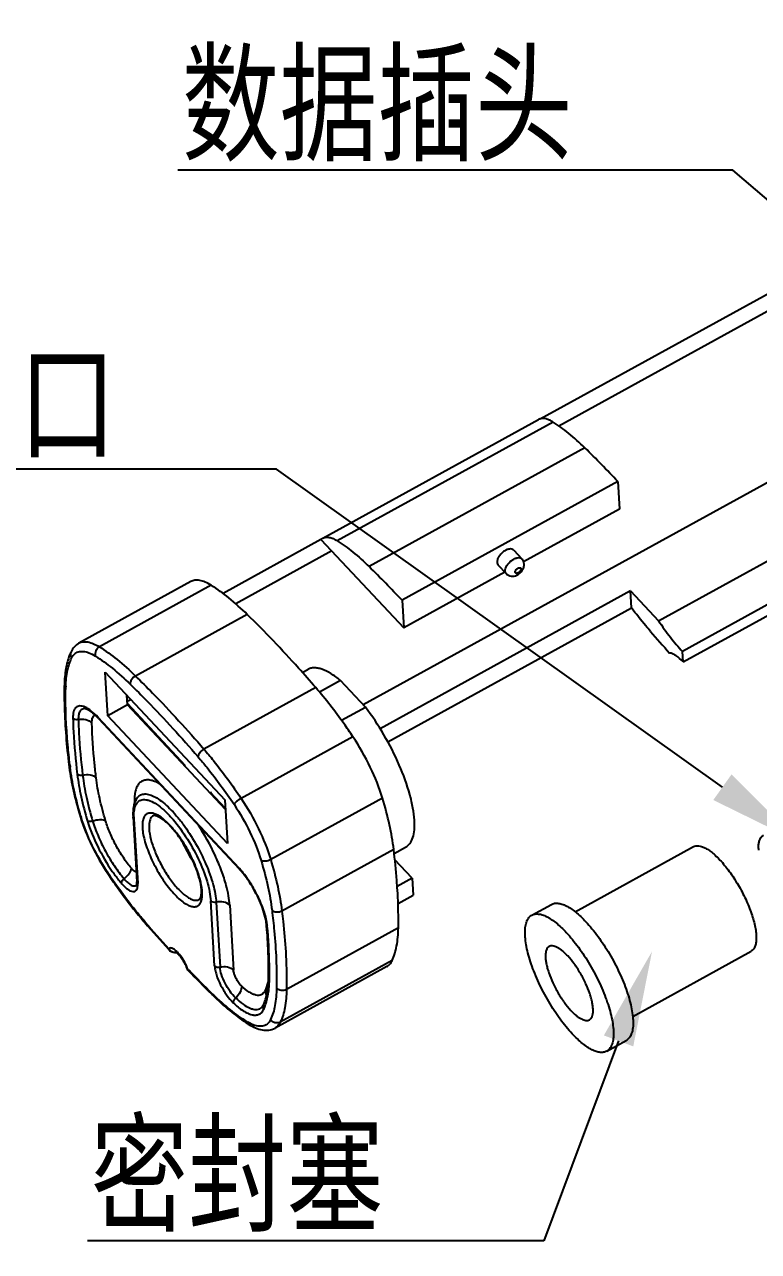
# Model space of a CAD drawing. Header units: millimetres. Extents: x 1514 to 2054, y 119 to 530.
# Drawn here: x 1721.9 to 1752.7, y 285.5 to 336.9 of the extents above; entities that cross this region are included whole.
import ezdxf
from ezdxf import colors
from ezdxf.entities.mleader import LeaderData, LeaderLine
from ezdxf.math import Vec2, Vec3

# ---------------------------------------------------------------- set-up
doc = ezdxf.new("R2010")
doc.units = ezdxf.units.MM
doc.header["$LTSCALE"] = 30.734
doc.layers.get('0').update_dxf_attribs({"linetype": 'CONTINUOUS'})
doc.layers.add('02___PRT_ALL_AXES', color=7, linetype='CONTINUOUS')
doc.styles.get("Standard").update_dxf_attribs({"font": 'SIMPLEX.SHX', "width": 0.75})

msp = doc.modelspace()

# ---------------------------------------------------------------- linework, layer by layer
at = {"color": 7}
for p, q in [((1743.542, 320.393), (1754.071, 326.186)), ((1754.518, 325.708), (1744.313, 320.093)), ((1758.273, 320.6), (1736.13, 308.416)), ((1734.431, 315.394), (1743.467, 320.366)), ((1744.076, 320.255), (1735.041, 315.283)), ((1745.41, 319.177), (1736.375, 314.205)), ((1748.494, 311.939), (1760.299, 318.435)), ((1746.788, 317.767), (1737.752, 312.795)), ((1746.788, 317.767), (1746.856, 316.608)), ((1761.434, 317.221), (1749.497, 310.652)), ((1746.856, 316.608), (1742.841, 314.399)), ((1749.523, 310.212), (1761.715, 316.921)), ((1734.357, 315.339), (1730.256, 313.082)), ((1734.357, 315.339), (1734.431, 315.394)), ((1734.357, 315.339), (1737.821, 311.636)), ((1734.805, 314.86), (1730.787, 312.649)), ((1742.427, 314.896), (1742.769, 314.531)), ((1742.061, 313.97), (1737.821, 311.636)), ((1741.77, 314.281), (1742.112, 313.916)), ((1728.903, 313.579), (1724.221, 311.003)), ((1729.761, 313.422), (1725.079, 310.845)), ((1747.321, 313.192), (1736.831, 307.419)), ((1747.363, 312.481), (1747.321, 313.192)), ((1747.321, 313.192), (1748.494, 311.939)), ((1737.157, 306.865), (1747.363, 312.481)), ((1737.752, 312.795), (1737.821, 311.636)), ((1731.272, 312.201), (1726.59, 309.625)), ((1749.523, 310.212), (1749.497, 310.652)), ((1725.43, 307.963), (1725.322, 309.79)), ((1725.322, 309.79), (1730.33, 304.437)), ((1733.575, 309.773), (1733.804, 309.899)), ((1735.172, 309.44), (1734.289, 308.955)), ((1736.215, 308.325), (1735.172, 309.44)), ((1726.251, 308.415), (1726.227, 308.822)), ((1734.137, 309.139), (1729.455, 306.563)), ((1726.251, 308.415), (1725.43, 307.963)), ((1726.242, 308.566), (1726.391, 308.647)), ((1728.683, 305.87), (1726.248, 308.472)), ((1730.354, 304.03), (1726.251, 308.415)), ((1735.212, 307.773), (1736.215, 308.325)), ((1725.017, 307.898), (1725.035, 307.852)), ((1725.017, 307.898), (1730.914, 301.594)), ((1725.035, 307.852), (1730.933, 301.547)), ((1730.438, 302.61), (1725.43, 307.963)), ((1735.697, 307.076), (1731.015, 304.5)), ((1728.683, 305.87), (1728.65, 305.851)), ((1729.693, 304.736), (1729.726, 304.754)), ((1730.35, 304.087), (1729.726, 304.754)), ((1730.33, 304.437), (1730.438, 302.61)), ((1736.933, 304.512), (1732.251, 301.936)), ((1724.268, 303.768), (1724.309, 303.719)), ((1726.487, 303.726), (1726.647, 301.01)), ((1726.522, 303.647), (1726.682, 300.932)), ((1737.404, 302.359), (1732.722, 299.782)), ((1737.423, 302.188), (1737.902, 302.452)), ((1730.932, 301.548), (1730.914, 301.594)), ((1738.175, 301.156), (1737.453, 301.929)), ((1725.442, 301.331), (1725.445, 301.363)), ((1725.458, 301.342), (1725.445, 301.363)), ((1730.933, 301.547), (1730.932, 301.548)), ((1738.175, 301.156), (1737.55, 300.812)), ((1738.175, 301.156), (1738.217, 300.445)), ((1729.902, 297.49), (1729.742, 300.205)), ((1729.968, 300.153), (1730.129, 297.438)), ((1730.534, 300.023), (1730.695, 297.308)), ((1737.587, 300.099), (1738.217, 300.445)), ((1726.974, 299.306), (1726.955, 299.367)), ((1726.993, 299.323), (1726.955, 299.367)), ((1737.598, 299.075), (1732.916, 296.498)), ((1727.965, 298.189), (1728.01, 298.14)), ((1728.01, 298.14), (1727.985, 298.207)), ((1737.114, 297.459), (1732.432, 294.883)), ((1737.334, 297.707), (1732.652, 295.13)), ((1728.733, 297.401), (1728.768, 297.37)), ((1728.818, 297.317), (1728.768, 297.37)), ((1729.769, 296.313), (1729.827, 296.257))]:
    msp.add_line(p, q, dxfattribs=at)
for centre, radius, start, end in [((1713.682, 286.814), 45.321, 43.0752, 45.5675), ((1705.516, 282.69), 44.107, 43.0409, 45.6018), ((1788.439, 346.259), 53.213, 220.7936, 222.0939), ((1742.65, 308.906), 19.044, 179.1349, 179.5478), ((1728.93, 308.975), 5.269, 177.6011, 179.1452), ((1722.88, 305.835), 2.952, 43.0874, 44.0281), ((1733.213, 307.053), 9.481, 186.9801, 187.5988), ((1753.677, 309.452), 30.046, 186.7757, 186.9782), ((1721.643, 298.554), 10.188, 35.7569, 37.4927), ((1729.203, 304.439), 2.656, 181.7363, 183.2411), ((1727.347, 304.03), 0.845, 156.7129, 157.4683), ((1730.785, 305.723), 6.803, 196.6982, 197.1838), ((1740.336, 308.526), 16.732, 196.4919, 196.6971), ((1728.625, 303.772), 2.107, 181.1042, 183.4022), ((1728.906, 303.337), 1.751, 183.4048, 186.6332), ((1733.716, 304.999), 5.663, 203.9837, 213.5507), ((1753.869, 302.487), 1.2, 182.025, 183.3845), ((1753.987, 302.494), 1.318, 183.4058, 185.8275), ((1754.121, 302.507), 1.453, 185.8023, 186.6654), ((1728.485, 299.321), 3.327, 42.3265, 43.0882), ((1733.169, 306.503), 9.298, 213.6433, 213.7948), ((1744.919, 314.366), 23.436, 213.7919, 215.313), ((1726.542, 300.963), 0.129, 310.6651, 316.605), ((1727.494, 300.476), 1.893, 3.4067, 5.7102), ((1740.124, 310.659), 17.373, 220.6159, 220.8059), ((1768.82, 335.427), 55.279, 220.8002, 222.3483), ((1767.768, 334.577), 53.902, 220.8463, 222.4329), ((1706.344, 296.969), 25.828, 4.8515, 5.0213), ((1730.239, 298.991), 1.876, 5.0488, 7.2273), ((1728.232, 298.345), 0.302, 222.5101, 241.0074), ((1728.231, 298.341), 0.298, 277.9347, 283.6017), ((1728.251, 298.331), 0.279, 275.4485, 279.0575), ((1711.942, 297.271), 20.221, 0.8661, 1.2582), ((1713.357, 297.286), 18.806, 359.1418, 0.8878), ((1729.014, 297.506), 0.3, 200.3583, 208.6245), ((1729.015, 297.506), 0.301, 208.6616, 223.728), ((1727, 296.714), 1.885, 20.361, 21.6064), ((1761.853, 328.947), 45.764, 223.7543, 225.4862), ((1760.798, 328.011), 44.326, 223.8249, 225.611), ((1727.344, 297.076), 4.817, 358.0033, 359.1404), ((1713.851, 297.188), 18.347, 359.1344, 359.4212), ((1728.946, 296.946), 3.21, 350.3453, 352.9092), ((1738.457, 305.191), 12.391, 225.619, 226.0026), ((1730.339, 296.436), 1.792, 334.5499, 336.8806), ((1730.2, 296.495), 1.943, 336.8829, 339.2934), ((1734.567, 300.241), 6.124, 236.9369, 238.2035)]:
    msp.add_arc(centre, radius, start, end, dxfattribs=at)
for points in [[(1743.541, 320.396), (1743.515, 320.389), (1743.49, 320.379), (1743.467, 320.366)], [(1742.562, 313.848), (1742.65, 313.89), (1742.73, 313.959), (1742.784, 314.04)], [(1727.985, 298.207), (1728.004, 298.174), (1728.031, 298.143), (1728.062, 298.119)], [(1728.062, 298.119), (1728.092, 298.095), (1728.128, 298.077), (1728.165, 298.065)], [(1728.272, 298.046), (1728.21, 298.037), (1728.141, 298.05), (1728.086, 298.08)], [(1728.165, 298.065), (1728.201, 298.054), (1728.24, 298.05), (1728.278, 298.054)], [(1731.834, 295.72), (1731.856, 295.735), (1731.876, 295.752), (1731.893, 295.77)], [(1731.927, 295.741), (1731.931, 295.714), (1731.942, 295.688), (1731.957, 295.666)]]:
    msp.add_open_spline(points, degree=3, dxfattribs=at)
for points, knots in [([(1744.076, 320.255), (1744.027, 320.285), (1743.932, 320.337), (1743.756, 320.404), (1743.619, 320.417), (1743.541, 320.396)], [0, 0, 0, 0, 0.30584, 0.571844, 1, 1, 1, 1]), ([(1745.41, 319.177), (1745.192, 319.39), (1744.767, 319.775), (1744.303, 320.114), (1744.076, 320.255)], [0, 0, 0, 0, 0.533482, 1, 1, 1, 1]), ([(1734.431, 315.394), (1734.469, 315.415), (1734.559, 315.442), (1734.708, 315.432), (1734.873, 315.378), (1734.983, 315.318), (1735.041, 315.283)], [0, 0, 0, 0, 0.198757, 0.422128, 0.686825, 1, 1, 1, 1]), ([(1735.041, 315.283), (1735.268, 315.142), (1735.732, 314.803), (1736.157, 314.418), (1736.375, 314.205)], [0, 0, 0, 0, 0.466518, 1, 1, 1, 1]), ([(1742.427, 314.896), (1742.408, 314.917), (1742.348, 314.948), (1742.24, 314.947), (1742.12, 314.907), (1741.957, 314.809), (1741.821, 314.666), (1741.741, 314.503), (1741.727, 314.422), (1741.729, 314.385)], [0, 0, 0, 0, 0.086493, 0.190426, 0.316831, 0.460773, 0.757947, 0.889921, 1, 1, 1, 1]), ([(1742.071, 314.02), (1742.068, 314.057), (1742.083, 314.138), (1742.162, 314.301), (1742.298, 314.444), (1742.461, 314.542), (1742.581, 314.582), (1742.689, 314.584), (1742.749, 314.552), (1742.769, 314.531)], [0, 0, 0, 0, 0.110059, 0.242088, 0.53942, 0.683336, 0.809648, 0.913532, 1, 1, 1, 1]), ([(1742.863, 314.309), (1742.861, 314.35), (1742.842, 314.431), (1742.797, 314.501), (1742.769, 314.531)], [0, 0, 0, 0, 0.499171, 1, 1, 1, 1]), ([(1741.729, 314.385), (1741.73, 314.375), (1741.734, 314.338), (1741.751, 314.301), (1741.77, 314.281)], [0, 0, 0, 0, 0.270222, 1, 1, 1, 1]), ([(1742.112, 313.916), (1742.105, 313.923), (1742.082, 313.953), (1742.072, 313.991), (1742.071, 314.02)], [0, 0, 0, 0, 0.237758, 1, 1, 1, 1]), ([(1742.112, 313.916), (1742.139, 313.887), (1742.206, 313.837), (1742.324, 313.801), (1742.447, 313.805), (1742.525, 313.831), (1742.562, 313.848)], [0, 0, 0, 0, 0.250694, 0.500635, 0.749501, 1, 1, 1, 1]), ([(1742.488, 313.973), (1742.486, 314.005), (1742.519, 314.073), (1742.584, 314.132), (1742.649, 314.159), (1742.692, 314.163), (1742.726, 314.144), (1742.734, 314.12), (1742.734, 314.109)], [0, 0, 0, 0, 0.256361, 0.567003, 0.705237, 0.816896, 0.907099, 1, 1, 1, 1]), ([(1742.734, 314.109), (1742.736, 314.077), (1742.703, 314.009), (1742.637, 313.95), (1742.573, 313.923), (1742.53, 313.92), (1742.496, 313.938), (1742.488, 313.962), (1742.488, 313.973)], [0, 0, 0, 0, 0.256361, 0.567003, 0.705237, 0.816896, 0.907099, 1, 1, 1, 1]), ([(1742.784, 314.04), (1742.811, 314.08), (1742.853, 314.166), (1742.866, 314.262), (1742.863, 314.309)], [0, 0, 0, 0, 0.502341, 1, 1, 1, 1]), ([(1729.761, 313.422), (1729.681, 313.472), (1729.526, 313.555), (1729.293, 313.632), (1729.082, 313.646), (1728.955, 313.608), (1728.903, 313.579)], [0, 0, 0, 0, 0.313265, 0.577945, 0.801325, 1, 1, 1, 1]), ([(1731.272, 312.201), (1731.025, 312.443), (1730.544, 312.879), (1730.018, 313.262), (1729.761, 313.422)], [0, 0, 0, 0, 0.533482, 1, 1, 1, 1]), ([(1748.154, 311.493), (1748.087, 311.571), (1747.814, 311.893), (1747.554, 312.225), (1747.363, 312.481)], [0, 0, 0, 0, 0.24299, 1, 1, 1, 1]), ([(1734.137, 309.139), (1733.9, 309.414), (1732.976, 310.463), (1732.012, 311.477), (1731.272, 312.201)], [0, 0, 0, 0, 0.259302, 1, 1, 1, 1]), ([(1748.494, 311.939), (1748.65, 311.703), (1748.967, 311.26), (1749.319, 310.843), (1749.497, 310.652)], [0, 0, 0, 0, 0.519677, 1, 1, 1, 1]), ([(1724.221, 311.003), (1724.149, 310.963), (1724.018, 310.857), (1723.928, 310.716), (1723.892, 310.642)], [0, 0, 0, 0, 0.498832, 1, 1, 1, 1]), ([(1724.221, 311.003), (1724.274, 311.032), (1724.4, 311.07), (1724.611, 311.056), (1724.844, 310.979), (1724.999, 310.895), (1725.079, 310.845)], [0, 0, 0, 0, 0.198674, 0.422054, 0.686735, 1, 1, 1, 1]), ([(1725.079, 310.845), (1725.013, 310.809), (1724.907, 310.69), (1724.887, 310.529), (1724.908, 310.459)], [0, 0, 0, 0, 0.51146, 1, 1, 1, 1]), ([(1725.079, 310.845), (1725.337, 310.686), (1725.862, 310.302), (1726.343, 309.867), (1726.59, 309.625)], [0, 0, 0, 0, 0.466517, 1, 1, 1, 1]), ([(1723.802, 310.424), (1723.736, 310.239), (1723.641, 309.831), (1723.611, 309.414), (1723.608, 309.194)], [0, 0, 0, 0, 0.470091, 1, 1, 1, 1]), ([(1723.666, 309.195), (1723.675, 309.415), (1723.717, 309.819), (1723.837, 310.21), (1723.916, 310.377)], [0, 0, 0, 0, 0.542751, 1, 1, 1, 1]), ([(1723.892, 310.642), (1723.884, 310.624), (1723.851, 310.553), (1723.822, 310.48), (1723.802, 310.424)], [0, 0, 0, 0, 0.245884, 1, 1, 1, 1]), ([(1723.892, 310.642), (1723.873, 310.601), (1723.856, 310.506), (1723.891, 310.416), (1723.916, 310.377)], [0, 0, 0, 0, 0.489993, 1, 1, 1, 1]), ([(1723.916, 310.377), (1723.924, 310.393), (1723.955, 310.451), (1723.995, 310.505), (1724.03, 310.538)], [0, 0, 0, 0, 0.265173, 1, 1, 1, 1]), ([(1724.03, 310.538), (1724.076, 310.582), (1724.194, 310.653), (1724.414, 310.667), (1724.66, 310.599), (1724.822, 310.513), (1724.908, 310.459)], [0, 0, 0, 0, 0.201918, 0.419228, 0.680763, 1, 1, 1, 1]), ([(1724.908, 310.459), (1725.157, 310.305), (1725.665, 309.934), (1726.131, 309.513), (1726.37, 309.279)], [0, 0, 0, 0, 0.466518, 1, 1, 1, 1]), ([(1749.523, 310.212), (1749.43, 310.311), (1749.29, 310.442), (1749.088, 310.557), (1748.995, 310.584), (1748.953, 310.588)], [0, 0, 0, 0, 0.5894, 0.817006, 1, 1, 1, 1]), ([(1735.172, 309.44), (1735.043, 309.547), (1734.798, 309.728), (1734.472, 309.893), (1734.232, 309.957), (1734.075, 309.971), (1733.93, 309.954), (1733.843, 309.92), (1733.804, 309.899)], [0, 0, 0, 0, 0.329959, 0.600863, 0.715429, 0.818021, 0.911505, 1, 1, 1, 1]), ([(1726.59, 309.625), (1726.523, 309.588), (1726.417, 309.488), (1726.362, 309.344), (1726.37, 309.279)], [0, 0, 0, 0, 0.539204, 1, 1, 1, 1]), ([(1726.37, 309.279), (1726.608, 309.046), (1727.585, 308.067), (1728.519, 307.043), (1729.206, 306.248)], [0, 0, 0, 0, 0.240421, 1, 1, 1, 1]), ([(1726.59, 309.625), (1726.831, 309.39), (1727.818, 308.4), (1728.761, 307.367), (1729.455, 306.563)], [0, 0, 0, 0, 0.240421, 1, 1, 1, 1]), ([(1723.606, 309.056), (1723.604, 308.808), (1723.617, 307.753), (1723.704, 306.701), (1723.802, 305.901)], [0, 0, 0, 0, 0.235915, 1, 1, 1, 1]), ([(1723.608, 309.194), (1723.608, 309.169), (1723.617, 309.117), (1723.645, 309.073), (1723.662, 309.053)], [0, 0, 0, 0, 0.488673, 1, 1, 1, 1]), ([(1723.841, 305.908), (1723.808, 306.184), (1723.699, 307.229), (1723.65, 308.281), (1723.662, 309.053)], [0, 0, 0, 0, 0.26491, 1, 1, 1, 1]), ([(1735.697, 307.076), (1735.573, 307.263), (1735.083, 307.973), (1734.554, 308.656), (1734.137, 309.139)], [0, 0, 0, 0, 0.259675, 1, 1, 1, 1]), ([(1724.477, 308.32), (1724.44, 308.336), (1724.369, 308.362), (1724.264, 308.375), (1724.169, 308.357), (1724.09, 308.307), (1724.031, 308.229), (1723.974, 308.079), (1723.967, 307.948), (1723.969, 307.857)], [0, 0, 0, 0, 0.137631, 0.255092, 0.358575, 0.458078, 0.564937, 0.688147, 1, 1, 1, 1]), ([(1724.418, 308.258), (1724.382, 308.251), (1724.31, 308.218), (1724.236, 308.113), (1724.198, 307.969), (1724.194, 307.86), (1724.196, 307.8)], [0, 0, 0, 0, 0.198085, 0.411938, 0.674689, 1, 1, 1, 1]), ([(1725.002, 307.886), (1724.939, 307.952), (1724.82, 308.063), (1724.648, 308.188), (1724.516, 308.25), (1724.441, 308.263), (1724.418, 308.258)], [0, 0, 0, 0, 0.38409, 0.689883, 0.89913, 1, 1, 1, 1]), ([(1725.017, 307.898), (1724.929, 307.991), (1724.763, 308.15), (1724.57, 308.279), (1724.477, 308.32)], [0, 0, 0, 0, 0.558201, 1, 1, 1, 1]), ([(1738.272, 303.59), (1738.262, 303.759), (1738.214, 304.119), (1738.031, 304.899), (1737.646, 305.941), (1737.019, 307.171), (1736.498, 307.957), (1736.215, 308.325)], [0, 0, 0, 0, 0.097214, 0.207905, 0.460006, 0.73305, 1, 1, 1, 1]), ([(1723.969, 307.857), (1723.975, 307.669), (1724.007, 306.885), (1724.079, 306.103), (1724.152, 305.51)], [0, 0, 0, 0, 0.239313, 1, 1, 1, 1]), ([(1724.196, 307.8), (1724.155, 307.789), (1724.071, 307.788), (1723.995, 307.828), (1723.969, 307.857)], [0, 0, 0, 0, 0.520484, 1, 1, 1, 1]), ([(1724.196, 307.8), (1724.297, 307.827), (1724.507, 307.831), (1724.698, 307.731), (1724.762, 307.659)], [0, 0, 0, 0, 0.520478, 1, 1, 1, 1]), ([(1724.196, 307.8), (1724.201, 307.614), (1724.233, 306.835), (1724.305, 306.058), (1724.377, 305.469)], [0, 0, 0, 0, 0.239313, 1, 1, 1, 1]), ([(1724.762, 307.659), (1724.761, 307.699), (1724.764, 307.773), (1724.787, 307.872), (1724.831, 307.948), (1724.875, 307.978), (1724.898, 307.986)], [0, 0, 0, 0, 0.322048, 0.587378, 0.805302, 1, 1, 1, 1]), ([(1724.941, 305.366), (1724.916, 305.564), (1724.831, 306.326), (1724.778, 307.092), (1724.762, 307.659)], [0, 0, 0, 0, 0.260664, 1, 1, 1, 1]), ([(1736.933, 304.512), (1736.8, 304.955), (1736.441, 305.841), (1735.969, 306.67), (1735.697, 307.076)], [0, 0, 0, 0, 0.4863, 1, 1, 1, 1]), ([(1729.455, 306.563), (1729.388, 306.526), (1729.3, 306.452), (1729.225, 306.336), (1729.206, 306.275), (1729.206, 306.248)], [0, 0, 0, 0, 0.554081, 0.803104, 1, 1, 1, 1]), ([(1729.206, 306.248), (1729.336, 306.096), (1729.87, 305.455), (1730.362, 304.779), (1730.715, 304.252)], [0, 0, 0, 0, 0.239215, 1, 1, 1, 1]), ([(1729.455, 306.563), (1729.59, 306.407), (1730.142, 305.744), (1730.65, 305.045), (1731.015, 304.5)], [0, 0, 0, 0, 0.239215, 1, 1, 1, 1]), ([(1723.802, 305.901), (1723.803, 305.892), (1723.811, 305.855), (1723.833, 305.822), (1723.853, 305.802)], [0, 0, 0, 0, 0.242754, 1, 1, 1, 1]), ([(1723.815, 305.8), (1723.859, 305.471), (1723.985, 304.788), (1724.164, 304.116), (1724.268, 303.768)], [0, 0, 0, 0, 0.476975, 1, 1, 1, 1]), ([(1724.292, 303.776), (1724.189, 304.125), (1724.014, 304.794), (1723.893, 305.476), (1723.853, 305.802)], [0, 0, 0, 0, 0.525524, 1, 1, 1, 1]), ([(1728.683, 305.87), (1728.668, 305.882), (1728.61, 305.93), (1728.55, 305.976), (1728.505, 306.009)], [0, 0, 0, 0, 0.256537, 1, 1, 1, 1]), ([(1724.152, 305.51), (1724.19, 305.195), (1724.308, 304.535), (1724.479, 303.888), (1724.581, 303.551)], [0, 0, 0, 0, 0.473981, 1, 1, 1, 1]), ([(1724.377, 305.469), (1724.357, 305.463), (1724.28, 305.45), (1724.192, 305.47), (1724.152, 305.51)], [0, 0, 0, 0, 0.27164, 1, 1, 1, 1]), ([(1724.377, 305.469), (1724.478, 305.498), (1724.681, 305.512), (1724.875, 305.431), (1724.941, 305.366)], [0, 0, 0, 0, 0.531163, 1, 1, 1, 1]), ([(1724.377, 305.469), (1724.415, 305.161), (1724.53, 304.516), (1724.697, 303.884), (1724.796, 303.554)], [0, 0, 0, 0, 0.473981, 1, 1, 1, 1]), ([(1725.335, 303.563), (1725.242, 303.874), (1725.085, 304.469), (1724.976, 305.076), (1724.941, 305.366)], [0, 0, 0, 0, 0.526019, 1, 1, 1, 1]), ([(1727.6, 305.11), (1727.531, 305.149), (1727.4, 305.213), (1727.204, 305.271), (1727.026, 305.28), (1726.868, 305.236), (1726.738, 305.138), (1726.642, 304.993), (1726.579, 304.806), (1726.559, 304.667), (1726.553, 304.591)], [0, 0, 0, 0, 0.156031, 0.289663, 0.404503, 0.507645, 0.609443, 0.720681, 0.849377, 1, 1, 1, 1]), ([(1726.7, 304.565), (1726.74, 304.607), (1726.842, 304.676), (1727.039, 304.696), (1727.258, 304.639), (1727.499, 304.515), (1727.759, 304.325), (1728.032, 304.075), (1728.311, 303.77), (1728.69, 303.29), (1729.123, 302.617), (1729.548, 301.767), (1729.806, 301.051), (1729.93, 300.516), (1729.962, 300.269), (1729.968, 300.153)], [0, 0, 0, 0, 0.028779, 0.059297, 0.095917, 0.14079, 0.194436, 0.256416, 0.325712, 0.400927, 0.562241, 0.725597, 0.875821, 0.941852, 1, 1, 1, 1]), ([(1726.566, 304.354), (1726.528, 304.263), (1726.481, 304.052), (1726.48, 303.839), (1726.487, 303.726)], [0, 0, 0, 0, 0.466137, 1, 1, 1, 1]), ([(1726.519, 303.732), (1726.517, 303.835), (1726.525, 303.982), (1726.573, 304.16), (1726.622, 304.266), (1726.687, 304.349), (1726.767, 304.41), (1726.861, 304.445), (1726.966, 304.454), (1727.082, 304.439), (1727.258, 304.383), (1727.498, 304.248), (1727.792, 304.012), (1727.984, 303.816), (1728.083, 303.707)], [0, 0, 0, 0, 0.132728, 0.188253, 0.237425, 0.281718, 0.323328, 0.364963, 0.409342, 0.458635, 0.514298, 0.647266, 0.810066, 1, 1, 1, 1]), ([(1726.553, 304.591), (1726.551, 304.573), (1726.546, 304.495), (1726.546, 304.417), (1726.548, 304.358)], [0, 0, 0, 0, 0.238775, 1, 1, 1, 1]), ([(1726.7, 304.565), (1726.659, 304.522), (1726.613, 304.455), (1726.579, 304.383), (1726.571, 304.364)], [0, 0, 0, 0, 0.746064, 1, 1, 1, 1]), ([(1731.015, 304.5), (1730.982, 304.481), (1730.916, 304.441), (1730.829, 304.376), (1730.761, 304.314), (1730.725, 304.272), (1730.715, 304.252)], [0, 0, 0, 0, 0.293983, 0.584948, 0.831238, 1, 1, 1, 1]), ([(1730.715, 304.252), (1730.965, 303.879), (1731.399, 303.117), (1731.729, 302.303), (1731.851, 301.896)], [0, 0, 0, 0, 0.5137, 1, 1, 1, 1]), ([(1731.015, 304.5), (1731.287, 304.094), (1731.759, 303.265), (1732.118, 302.379), (1732.251, 301.936)], [0, 0, 0, 0, 0.513701, 1, 1, 1, 1]), ([(1737.404, 302.359), (1737.362, 302.705), (1737.232, 303.43), (1737.044, 304.142), (1736.933, 304.512)], [0, 0, 0, 0, 0.473981, 1, 1, 1, 1]), ([(1724.285, 303.713), (1724.412, 303.304), (1724.745, 302.489), (1725.18, 301.725), (1725.428, 301.352)], [0, 0, 0, 0, 0.488107, 1, 1, 1, 1]), ([(1725.445, 301.363), (1725.195, 301.736), (1724.761, 302.498), (1724.431, 303.312), (1724.309, 303.719)], [0, 0, 0, 0, 0.5137, 1, 1, 1, 1]), ([(1724.796, 303.554), (1724.893, 303.59), (1725.042, 303.621), (1725.226, 303.609), (1725.304, 303.583), (1725.335, 303.563)], [0, 0, 0, 0, 0.561544, 0.8033, 1, 1, 1, 1]), ([(1726.522, 303.647), (1726.517, 303.653), (1726.499, 303.676), (1726.488, 303.705), (1726.487, 303.726)], [0, 0, 0, 0, 0.261769, 1, 1, 1, 1]), ([(1727.374, 303.861), (1727.336, 303.873), (1727.262, 303.891), (1727.154, 303.889), (1727.059, 303.854), (1726.983, 303.786), (1726.928, 303.691), (1726.877, 303.516), (1726.874, 303.368), (1726.88, 303.265)], [0, 0, 0, 0, 0.125507, 0.234203, 0.333682, 0.434267, 0.545908, 0.675552, 1, 1, 1, 1]), ([(1727.332, 303.769), (1727.299, 303.751), (1727.219, 303.677), (1727.155, 303.484), (1727.153, 303.324), (1727.158, 303.233)], [0, 0, 0, 0, 0.190517, 0.537075, 1, 1, 1, 1]), ([(1729.349, 300.667), (1729.339, 300.825), (1729.269, 301.177), (1729.08, 301.719), (1728.805, 302.289), (1728.471, 302.828), (1728.115, 303.28), (1727.811, 303.571), (1727.589, 303.716), (1727.478, 303.764), (1727.408, 303.778), (1727.368, 303.781), (1727.344, 303.775), (1727.332, 303.769)], [0, 0, 0, 0, 0.122903, 0.275531, 0.443496, 0.611617, 0.764691, 0.888344, 0.935001, 0.969188, 0.981258, 0.989904, 1, 1, 1, 1]), ([(1729.378, 300.664), (1729.363, 300.81), (1729.3, 301.124), (1729.138, 301.605), (1728.911, 302.109), (1728.633, 302.601), (1728.324, 303.048), (1728.003, 303.423), (1727.694, 303.699), (1727.476, 303.827), (1727.374, 303.861)], [0, 0, 0, 0, 0.113278, 0.245789, 0.390269, 0.538143, 0.680534, 0.809083, 0.916916, 1, 1, 1, 1]), ([(1728.083, 303.707), (1728.307, 303.459), (1728.723, 302.9), (1729.227, 301.997), (1729.543, 301.207), (1729.695, 300.61), (1729.734, 300.334), (1729.742, 300.205)], [0, 0, 0, 0, 0.255242, 0.529605, 0.788244, 0.901629, 1, 1, 1, 1]), ([(1724.796, 303.554), (1724.757, 303.54), (1724.685, 303.525), (1724.608, 303.534), (1724.581, 303.551)], [0, 0, 0, 0, 0.563878, 1, 1, 1, 1]), ([(1724.581, 303.551), (1724.691, 303.184), (1724.991, 302.454), (1725.389, 301.774), (1725.619, 301.445)], [0, 0, 0, 0, 0.48784, 1, 1, 1, 1]), ([(1724.796, 303.554), (1724.86, 303.341), (1725.02, 302.909), (1725.327, 302.28), (1725.69, 301.679), (1725.967, 301.307), (1726.112, 301.136)], [0, 0, 0, 0, 0.240653, 0.49838, 0.756938, 1, 1, 1, 1]), ([(1726.416, 301.577), (1726.297, 301.718), (1726.069, 302.024), (1725.771, 302.517), (1725.519, 303.034), (1725.388, 303.389), (1725.335, 303.563)], [0, 0, 0, 0, 0.243064, 0.50162, 0.759346, 1, 1, 1, 1]), ([(1726.88, 303.265), (1726.885, 303.173), (1726.912, 302.976), (1727.015, 302.551), (1727.231, 301.984), (1727.523, 301.429), (1727.8, 301.004), (1728.016, 300.715), (1728.236, 300.464), (1728.452, 300.257), (1728.658, 300.1), (1728.849, 299.999), (1729.022, 299.954), (1729.177, 299.977), (1729.295, 300.075), (1729.336, 300.168), (1729.352, 300.219)], [0, 0, 0, 0, 0.060637, 0.130023, 0.288156, 0.458283, 0.542096, 0.621982, 0.695835, 0.761855, 0.818695, 0.865709, 0.903455, 0.934634, 0.964771, 1, 1, 1, 1]), ([(1727.167, 303.135), (1727.185, 302.976), (1727.264, 302.636), (1727.457, 302.122), (1727.723, 301.596), (1728.037, 301.107), (1728.327, 300.75), (1728.564, 300.521), (1728.728, 300.39), (1728.881, 300.297), (1729.023, 300.241), (1729.152, 300.226), (1729.229, 300.247), (1729.26, 300.265)], [0, 0, 0, 0, 0.126344, 0.274839, 0.434151, 0.591438, 0.734145, 0.79666, 0.851888, 0.899249, 0.938775, 0.971495, 1, 1, 1, 1]), ([(1730.389, 300.858), (1730.333, 301.066), (1730.194, 301.493), (1729.835, 302.351), (1729.487, 302.979), (1729.223, 303.383)], [0, 0, 0, 0, 0.23143, 0.481564, 1, 1, 1, 1]), ([(1737.902, 302.452), (1737.972, 302.49), (1738.102, 302.611), (1738.222, 302.873), (1738.28, 303.208), (1738.28, 303.456), (1738.272, 303.59)], [0, 0, 0, 0, 0.190129, 0.410108, 0.677937, 1, 1, 1, 1]), ([(1752.888, 302.951), (1752.845, 302.928), (1752.771, 302.864), (1752.703, 302.736), (1752.671, 302.594), (1752.668, 302.495), (1752.67, 302.444)], [0, 0, 0, 0, 0.248738, 0.490393, 0.737917, 1, 1, 1, 1]), ([(1737.561, 300.653), (1737.553, 300.791), (1737.514, 301.361), (1737.457, 301.93), (1737.404, 302.359)], [0, 0, 0, 0, 0.242747, 1, 1, 1, 1]), ([(1726.112, 301.136), (1726.195, 301.198), (1726.302, 301.304), (1726.393, 301.463), (1726.415, 301.542), (1726.416, 301.577)], [0, 0, 0, 0, 0.564758, 0.806002, 1, 1, 1, 1]), ([(1726.625, 301.424), (1726.59, 301.428), (1726.51, 301.475), (1726.45, 301.538), (1726.416, 301.577)], [0, 0, 0, 0, 0.403886, 1, 1, 1, 1]), ([(1732.101, 299.227), (1732.076, 299.419), (1731.969, 299.83), (1731.712, 300.438), (1731.369, 301.033), (1731.092, 301.399), (1730.944, 301.561)], [0, 0, 0, 0, 0.220264, 0.479926, 0.750119, 1, 1, 1, 1]), ([(1732.251, 301.936), (1732.184, 301.899), (1732.074, 301.865), (1731.935, 301.864), (1731.874, 301.881), (1731.851, 301.896)], [0, 0, 0, 0, 0.55347, 0.802558, 1, 1, 1, 1]), ([(1731.851, 301.896), (1731.958, 301.537), (1732.14, 300.849), (1732.266, 300.147), (1732.307, 299.812)], [0, 0, 0, 0, 0.526019, 1, 1, 1, 1]), ([(1732.251, 301.936), (1732.362, 301.565), (1732.55, 300.854), (1732.68, 300.128), (1732.722, 299.782)], [0, 0, 0, 0, 0.526019, 1, 1, 1, 1]), ([(1726.955, 299.367), (1726.825, 299.517), (1726.296, 300.152), (1725.808, 300.82), (1725.458, 301.342)], [0, 0, 0, 0, 0.239281, 1, 1, 1, 1]), ([(1725.619, 301.445), (1725.649, 301.401), (1725.767, 301.235), (1725.893, 301.074), (1725.991, 300.959)], [0, 0, 0, 0, 0.257906, 1, 1, 1, 1]), ([(1726.112, 301.136), (1726.079, 301.111), (1726.028, 301.059), (1725.992, 300.99), (1725.991, 300.959)], [0, 0, 0, 0, 0.567016, 1, 1, 1, 1]), ([(1726.112, 301.136), (1726.16, 301.079), (1726.252, 300.982), (1726.378, 300.886), (1726.472, 300.845), (1726.531, 300.832), (1726.584, 300.838), (1726.614, 300.854), (1726.626, 300.865)], [0, 0, 0, 0, 0.354509, 0.63715, 0.749248, 0.843402, 0.92418, 1, 1, 1, 1]), ([(1731.175, 301.259), (1731.155, 301.285), (1731.078, 301.384), (1730.996, 301.48), (1730.933, 301.547)], [0, 0, 0, 0, 0.261262, 1, 1, 1, 1]), ([(1731.971, 299.721), (1731.889, 299.994), (1731.659, 300.53), (1731.353, 301.025), (1731.175, 301.259)], [0, 0, 0, 0, 0.491631, 1, 1, 1, 1]), ([(1725.795, 300.819), (1725.887, 300.689), (1726.251, 300.186), (1726.637, 299.7), (1726.936, 299.35)], [0, 0, 0, 0, 0.257702, 1, 1, 1, 1]), ([(1725.991, 300.959), (1726.033, 300.91), (1726.114, 300.821), (1726.24, 300.711), (1726.358, 300.635), (1726.464, 300.596), (1726.561, 300.6), (1726.635, 300.656), (1726.675, 300.75), (1726.683, 300.823), (1726.684, 300.864)], [0, 0, 0, 0, 0.193946, 0.362632, 0.502047, 0.612254, 0.699621, 0.780907, 0.876998, 1, 1, 1, 1]), ([(1726.636, 300.874), (1726.635, 300.873), (1726.631, 300.868), (1726.637, 300.88), (1726.639, 300.887), (1726.644, 300.905), (1726.645, 300.919), (1726.646, 300.93)], [0, 0, 0, 0, 0.059585, 0.174348, 0.30951, 0.494613, 1, 1, 1, 1]), ([(1726.646, 300.93), (1726.647, 300.936), (1726.649, 300.962), (1726.648, 300.989), (1726.647, 301.01)], [0, 0, 0, 0, 0.215238, 1, 1, 1, 1]), ([(1726.647, 301.01), (1726.647, 301.003), (1726.652, 300.974), (1726.667, 300.948), (1726.682, 300.932)], [0, 0, 0, 0, 0.243796, 1, 1, 1, 1]), ([(1726.684, 300.864), (1726.684, 300.87), (1726.684, 300.892), (1726.683, 300.915), (1726.682, 300.932)], [0, 0, 0, 0, 0.241235, 1, 1, 1, 1]), ([(1729.341, 300.444), (1729.343, 300.454), (1729.349, 300.499), (1729.351, 300.545), (1729.351, 300.58)], [0, 0, 0, 0, 0.225986, 1, 1, 1, 1]), ([(1729.351, 300.58), (1729.351, 300.587), (1729.351, 300.616), (1729.35, 300.645), (1729.349, 300.667)], [0, 0, 0, 0, 0.239594, 1, 1, 1, 1]), ([(1729.367, 300.282), (1729.372, 300.305), (1729.388, 300.406), (1729.389, 300.509), (1729.384, 300.588)], [0, 0, 0, 0, 0.224838, 1, 1, 1, 1]), ([(1730.534, 300.023), (1730.527, 300.156), (1730.49, 300.437), (1730.428, 300.713), (1730.389, 300.858)], [0, 0, 0, 0, 0.468595, 1, 1, 1, 1]), ([(1737.598, 299.075), (1737.6, 299.202), (1737.602, 299.728), (1737.584, 300.255), (1737.561, 300.653)], [0, 0, 0, 0, 0.241921, 1, 1, 1, 1]), ([(1729.261, 300.265), (1729.278, 300.274), (1729.303, 300.308), (1729.327, 300.37), (1729.337, 300.417), (1729.341, 300.444)], [0, 0, 0, 0, 0.295253, 0.590447, 1, 1, 1, 1]), ([(1729.352, 300.219), (1729.353, 300.224), (1729.359, 300.245), (1729.364, 300.266), (1729.367, 300.282)], [0, 0, 0, 0, 0.242731, 1, 1, 1, 1]), ([(1729.968, 300.153), (1729.928, 300.142), (1729.845, 300.14), (1729.768, 300.178), (1729.742, 300.205)], [0, 0, 0, 0, 0.523573, 1, 1, 1, 1]), ([(1730.534, 300.023), (1730.469, 300.093), (1730.278, 300.188), (1730.07, 300.181), (1729.968, 300.153)], [0, 0, 0, 0, 0.476434, 1, 1, 1, 1]), ([(1732.073, 299.229), (1732.07, 299.266), (1732.049, 299.433), (1732.009, 299.596), (1731.971, 299.721)], [0, 0, 0, 0, 0.220805, 1, 1, 1, 1]), ([(1732.722, 299.782), (1732.655, 299.746), (1732.506, 299.714), (1732.356, 299.764), (1732.307, 299.812)], [0, 0, 0, 0, 0.525208, 1, 1, 1, 1]), ([(1732.307, 299.812), (1732.342, 299.526), (1732.458, 298.447), (1732.511, 297.359), (1732.499, 296.561)], [0, 0, 0, 0, 0.265317, 1, 1, 1, 1]), ([(1732.722, 299.782), (1732.74, 299.637), (1732.805, 299.069), (1732.854, 298.5), (1732.879, 298.077)], [0, 0, 0, 0, 0.257235, 1, 1, 1, 1]), ([(1732.073, 299.229), (1732.074, 299.223), (1732.079, 299.196), (1732.094, 299.171), (1732.108, 299.157)], [0, 0, 0, 0, 0.243396, 1, 1, 1, 1]), ([(1732.158, 297.715), (1732.156, 297.832), (1732.141, 298.312), (1732.111, 298.791), (1732.08, 299.153)], [0, 0, 0, 0, 0.242797, 1, 1, 1, 1]), ([(1732.198, 297.002), (1732.2, 297.174), (1732.197, 297.893), (1732.156, 298.612), (1732.108, 299.157)], [0, 0, 0, 0, 0.239179, 1, 1, 1, 1]), ([(1737.334, 297.707), (1737.425, 297.898), (1737.557, 298.352), (1737.594, 298.82), (1737.598, 299.075)], [0, 0, 0, 0, 0.453413, 1, 1, 1, 1]), ([(1728.17, 298.202), (1728.151, 298.212), (1728.117, 298.228), (1728.065, 298.239), (1728.019, 298.233), (1727.994, 298.217), (1727.985, 298.207)], [0, 0, 0, 0, 0.31156, 0.570419, 0.791128, 1, 1, 1, 1]), ([(1728.295, 298.11), (1728.284, 298.12), (1728.245, 298.154), (1728.203, 298.184), (1728.17, 298.202)], [0, 0, 0, 0, 0.276401, 1, 1, 1, 1]), ([(1728.272, 298.076), (1728.271, 298.076), (1728.263, 298.079), (1728.285, 298.068), (1728.29, 298.064), (1728.297, 298.059)], [0, 0, 0, 0, 0.139054, 0.354142, 1, 1, 1, 1]), ([(1728.347, 298.059), (1728.343, 298.064), (1728.326, 298.081), (1728.308, 298.098), (1728.295, 298.11)], [0, 0, 0, 0, 0.257621, 1, 1, 1, 1]), ([(1728.297, 298.059), (1728.336, 298.03), (1728.419, 297.947), (1728.535, 297.794), (1728.646, 297.607), (1728.707, 297.47), (1728.733, 297.401)], [0, 0, 0, 0, 0.181344, 0.43731, 0.722724, 1, 1, 1, 1]), ([(1728.428, 297.968), (1728.421, 297.976), (1728.395, 298.007), (1728.368, 298.037), (1728.347, 298.059)], [0, 0, 0, 0, 0.258844, 1, 1, 1, 1]), ([(1728.753, 297.408), (1728.713, 297.51), (1728.617, 297.705), (1728.495, 297.885), (1728.428, 297.968)], [0, 0, 0, 0, 0.506373, 1, 1, 1, 1]), ([(1732.879, 298.077), (1732.887, 297.941), (1732.914, 297.415), (1732.922, 296.889), (1732.916, 296.498)], [0, 0, 0, 0, 0.258096, 1, 1, 1, 1]), ([(1743.911, 298.297), (1743.899, 298.29), (1743.875, 298.274), (1743.833, 298.23), (1743.792, 298.155), (1743.763, 298.044), (1743.754, 297.91), (1743.763, 297.754), (1743.79, 297.581), (1743.835, 297.392), (1743.92, 297.117), (1744.065, 296.762), (1744.283, 296.346), (1744.535, 295.96), (1744.724, 295.727), (1744.822, 295.622)], [0, 0, 0, 0, 0.014008, 0.028484, 0.060336, 0.098016, 0.142616, 0.194383, 0.253035, 0.317935, 0.388206, 0.540465, 0.700151, 0.856729, 1, 1, 1, 1]), ([(1744.688, 297.905), (1744.65, 297.946), (1744.576, 298.02), (1744.463, 298.12), (1744.354, 298.202), (1744.25, 298.263), (1744.153, 298.305), (1744.063, 298.326), (1743.981, 298.325), (1743.932, 298.308), (1743.911, 298.297)], [0, 0, 0, 0, 0.179191, 0.343538, 0.491595, 0.62269, 0.736872, 0.835408, 0.921337, 1, 1, 1, 1]), ([(1729.902, 297.49), (1729.906, 297.431), (1729.925, 297.305), (1729.998, 297.032), (1730.149, 296.676), (1730.386, 296.28), (1730.58, 296.042), (1730.683, 295.943)], [0, 0, 0, 0, 0.099943, 0.216204, 0.481051, 0.756116, 1, 1, 1, 1]), ([(1729.902, 297.49), (1729.928, 297.462), (1730.005, 297.424), (1730.088, 297.427), (1730.129, 297.438)], [0, 0, 0, 0, 0.476427, 1, 1, 1, 1]), ([(1730.129, 297.438), (1730.23, 297.465), (1730.438, 297.472), (1730.629, 297.377), (1730.695, 297.308)], [0, 0, 0, 0, 0.523507, 1, 1, 1, 1]), ([(1737.114, 297.459), (1737.161, 297.485), (1737.249, 297.558), (1737.309, 297.654), (1737.334, 297.707)], [0, 0, 0, 0, 0.476451, 1, 1, 1, 1]), ([(1745.599, 295.23), (1745.611, 295.237), (1745.635, 295.254), (1745.677, 295.297), (1745.718, 295.372), (1745.747, 295.483), (1745.756, 295.618), (1745.747, 295.773), (1745.72, 295.947), (1745.675, 296.135), (1745.59, 296.41), (1745.445, 296.765), (1745.227, 297.181), (1744.975, 297.567), (1744.786, 297.801), (1744.688, 297.905)], [0, 0, 0, 0, 0.014008, 0.028484, 0.060336, 0.098016, 0.142616, 0.194383, 0.253035, 0.317935, 0.388206, 0.540465, 0.700151, 0.856729, 1, 1, 1, 1]), ([(1728.798, 297.298), (1728.793, 297.303), (1728.777, 297.323), (1728.769, 297.35), (1728.768, 297.37)], [0, 0, 0, 0, 0.238704, 1, 1, 1, 1]), ([(1730.782, 296.144), (1730.695, 296.227), (1730.533, 296.426), (1730.335, 296.757), (1730.191, 297.1), (1730.135, 297.332), (1730.129, 297.438)], [0, 0, 0, 0, 0.243946, 0.519072, 0.784046, 1, 1, 1, 1]), ([(1731.028, 296.647), (1730.984, 296.689), (1730.901, 296.791), (1730.8, 296.96), (1730.726, 297.135), (1730.698, 297.254), (1730.695, 297.308)], [0, 0, 0, 0, 0.243994, 0.519148, 0.78409, 1, 1, 1, 1]), ([(1732.161, 297.004), (1732.161, 296.996), (1732.164, 296.962), (1732.18, 296.93), (1732.197, 296.911)], [0, 0, 0, 0, 0.244613, 1, 1, 1, 1]), ([(1731.028, 296.647), (1731.04, 296.56), (1730.986, 296.363), (1730.862, 296.211), (1730.782, 296.144)], [0, 0, 0, 0, 0.456648, 1, 1, 1, 1]), ([(1732.004, 296.435), (1731.988, 296.4), (1731.948, 296.338), (1731.859, 296.272), (1731.748, 296.247), (1731.624, 296.26), (1731.488, 296.309), (1731.277, 296.426), (1731.128, 296.552), (1731.028, 296.647)], [0, 0, 0, 0, 0.097775, 0.186724, 0.277724, 0.381061, 0.503169, 0.64699, 1, 1, 1, 1]), ([(1732.162, 296.932), (1732.153, 296.886), (1732.115, 296.716), (1732.059, 296.55), (1732.004, 296.435)], [0, 0, 0, 0, 0.26808, 1, 1, 1, 1]), ([(1732.079, 296.251), (1732.076, 296.267), (1732.061, 296.332), (1732.032, 296.393), (1732.004, 296.435)], [0, 0, 0, 0, 0.247129, 1, 1, 1, 1]), ([(1732.017, 295.808), (1732.078, 295.969), (1732.167, 296.335), (1732.194, 296.709), (1732.197, 296.911)], [0, 0, 0, 0, 0.460453, 1, 1, 1, 1]), ([(1732.131, 296.55), (1732.134, 296.578), (1732.148, 296.697), (1732.155, 296.817), (1732.159, 296.908)], [0, 0, 0, 0, 0.24008, 1, 1, 1, 1]), ([(1732.499, 296.561), (1732.495, 296.314), (1732.459, 295.862), (1732.332, 295.422), (1732.244, 295.237)], [0, 0, 0, 0, 0.546587, 1, 1, 1, 1]), ([(1732.916, 296.498), (1732.85, 296.462), (1732.692, 296.436), (1732.546, 296.506), (1732.499, 296.561)], [0, 0, 0, 0, 0.511044, 1, 1, 1, 1]), ([(1732.916, 296.498), (1732.912, 296.243), (1732.875, 295.776), (1732.744, 295.321), (1732.652, 295.13)], [0, 0, 0, 0, 0.546588, 1, 1, 1, 1]), ([(1729.827, 296.257), (1729.822, 296.262), (1729.803, 296.284), (1729.793, 296.314), (1729.79, 296.336)], [0, 0, 0, 0, 0.240254, 1, 1, 1, 1]), ([(1729.827, 296.257), (1730.055, 296.034), (1730.502, 295.627), (1730.987, 295.264), (1731.226, 295.108)], [0, 0, 0, 0, 0.52786, 1, 1, 1, 1]), ([(1731.252, 295.155), (1731.014, 295.303), (1730.527, 295.656), (1730.08, 296.056), (1729.85, 296.278)], [0, 0, 0, 0, 0.467546, 1, 1, 1, 1]), ([(1730.782, 296.144), (1730.75, 296.118), (1730.7, 296.057), (1730.678, 295.978), (1730.683, 295.943)], [0, 0, 0, 0, 0.543306, 1, 1, 1, 1]), ([(1730.683, 295.943), (1730.813, 295.819), (1731.008, 295.655), (1731.283, 295.501), (1731.461, 295.438), (1731.623, 295.42), (1731.767, 295.454), (1731.884, 295.539), (1731.936, 295.621), (1731.957, 295.666)], [0, 0, 0, 0, 0.35301, 0.496831, 0.618939, 0.722276, 0.813276, 0.902225, 1, 1, 1, 1]), ([(1730.782, 296.144), (1730.881, 296.05), (1731.07, 295.888), (1731.324, 295.736), (1731.512, 295.674), (1731.633, 295.659), (1731.742, 295.672), (1731.806, 295.702), (1731.834, 295.72)], [0, 0, 0, 0, 0.340996, 0.615992, 0.729166, 0.828148, 0.91654, 1, 1, 1, 1]), ([(1731.941, 295.842), (1731.952, 295.866), (1731.998, 295.97), (1732.034, 296.078), (1732.057, 296.162)], [0, 0, 0, 0, 0.235018, 1, 1, 1, 1]), ([(1732.057, 296.162), (1732.062, 296.181), (1732.083, 296.263), (1732.099, 296.345), (1732.11, 296.408)], [0, 0, 0, 0, 0.240667, 1, 1, 1, 1]), ([(1731.893, 295.77), (1731.898, 295.775), (1731.916, 295.797), (1731.931, 295.822), (1731.941, 295.842)], [0, 0, 0, 0, 0.211085, 1, 1, 1, 1]), ([(1731.941, 295.842), (1731.93, 295.819), (1731.922, 295.784), (1731.925, 295.749), (1731.927, 295.741)], [0, 0, 0, 0, 0.745319, 1, 1, 1, 1]), ([(1744.822, 295.622), (1744.86, 295.582), (1744.934, 295.507), (1745.047, 295.407), (1745.156, 295.326), (1745.26, 295.264), (1745.357, 295.222), (1745.447, 295.201), (1745.529, 295.202), (1745.578, 295.219), (1745.599, 295.23)], [0, 0, 0, 0, 0.179191, 0.343538, 0.491595, 0.62269, 0.736872, 0.835408, 0.921337, 1, 1, 1, 1]), ([(1731.375, 295.085), (1731.365, 295.09), (1731.323, 295.112), (1731.282, 295.136), (1731.252, 295.155)], [0, 0, 0, 0, 0.242591, 1, 1, 1, 1]), ([(1731.34, 295.036), (1731.32, 295.049), (1731.282, 295.084), (1731.259, 295.13), (1731.252, 295.155)], [0, 0, 0, 0, 0.488618, 1, 1, 1, 1]), ([(1731.34, 295.036), (1731.43, 294.98), (1731.608, 294.884), (1731.89, 294.796), (1732.173, 294.782), (1732.352, 294.839), (1732.432, 294.883)], [0, 0, 0, 0, 0.273338, 0.52481, 0.762641, 1, 1, 1, 1]), ([(1732.244, 295.237), (1732.21, 295.168), (1732.142, 295.071), (1732.014, 294.991), (1731.864, 294.946), (1731.637, 294.965), (1731.466, 295.037), (1731.375, 295.085)], [0, 0, 0, 0, 0.231619, 0.338893, 0.448039, 0.693207, 1, 1, 1, 1]), ([(1732.652, 295.13), (1732.587, 295.094), (1732.421, 295.078), (1732.286, 295.174), (1732.244, 295.237)], [0, 0, 0, 0, 0.493684, 1, 1, 1, 1]), ([(1732.652, 295.13), (1732.627, 295.077), (1732.567, 294.981), (1732.479, 294.909), (1732.432, 294.883)], [0, 0, 0, 0, 0.52355, 1, 1, 1, 1])]:
    msp.add_open_spline(points, degree=3, knots=knots, dxfattribs=at)
at = {"layer": '02___PRT_ALL_AXES', "color": 7}
for p, q in [((1745.001, 299.753), (1749.957, 302.48)), ((1743.188, 299.611), (1744.01, 300.063)), ((1747.411, 295.372), (1752.367, 298.099)), ((1746.322, 293.916), (1747.143, 294.368))]:
    msp.add_line(p, q, dxfattribs=at)
for points, knots in [([(1749.957, 302.48), (1749.987, 302.496), (1750.057, 302.52), (1750.173, 302.521), (1750.301, 302.491), (1750.44, 302.432), (1750.589, 302.343), (1750.745, 302.227), (1750.906, 302.085), (1751.012, 301.978), (1751.066, 301.92)], [0, 0, 0, 0, 0.078663, 0.16459, 0.263126, 0.377309, 0.508406, 0.656466, 0.820795, 1, 1, 1, 1]), ([(1751.066, 301.92), (1751.133, 301.848), (1751.268, 301.693), (1751.53, 301.354), (1751.835, 300.885), (1752.098, 300.386), (1752.276, 299.977), (1752.388, 299.678), (1752.476, 299.392), (1752.541, 299.122), (1752.58, 298.874), (1752.592, 298.652), (1752.58, 298.486), (1752.556, 298.371), (1752.524, 298.276), (1752.479, 298.194), (1752.419, 298.132), (1752.385, 298.109), (1752.367, 298.099)], [0, 0, 0, 0, 0.069397, 0.143308, 0.299861, 0.45952, 0.53723, 0.611805, 0.682065, 0.746954, 0.805595, 0.857353, 0.901946, 0.921627, 0.939674, 0.971521, 0.985994, 1, 1, 1, 1]), ([(1744.01, 300.063), (1744.029, 300.074), (1744.07, 300.092), (1744.162, 300.116), (1744.291, 300.117), (1744.458, 300.079), (1744.638, 300.001), (1744.831, 299.886), (1745.034, 299.735), (1745.244, 299.55), (1745.382, 299.411), (1745.451, 299.336)], [0, 0, 0, 0, 0.038976, 0.078908, 0.164813, 0.263323, 0.377475, 0.508537, 0.65656, 0.820838, 1, 1, 1, 1]), ([(1744.88, 294.643), (1744.792, 294.737), (1744.617, 294.938), (1744.366, 295.263), (1744.122, 295.616), (1743.89, 295.99), (1743.674, 296.379), (1743.479, 296.775), (1743.307, 297.17), (1743.161, 297.558), (1743.046, 297.93), (1742.962, 298.281), (1742.912, 298.604), (1742.896, 298.892), (1742.914, 299.141), (1742.959, 299.321), (1743.015, 299.438), (1743.064, 299.51), (1743.121, 299.568), (1743.165, 299.598), (1743.188, 299.611)], [0, 0, 0, 0, 0.069389, 0.143289, 0.220534, 0.29987, 0.379988, 0.459555, 0.537255, 0.61182, 0.68207, 0.746951, 0.805584, 0.857336, 0.901922, 0.939591, 0.956168, 0.971524, 0.985996, 1, 1, 1, 1]), ([(1743.188, 299.611), (1743.208, 299.622), (1743.249, 299.64), (1743.34, 299.664), (1743.47, 299.665), (1743.636, 299.627), (1743.817, 299.549), (1744.01, 299.434), (1744.212, 299.283), (1744.423, 299.098), (1744.56, 298.959), (1744.63, 298.884)], [0, 0, 0, 0, 0.038976, 0.078908, 0.164813, 0.263323, 0.377475, 0.508537, 0.65656, 0.820838, 1, 1, 1, 1]), ([(1745.451, 299.336), (1745.539, 299.242), (1745.715, 299.041), (1745.965, 298.716), (1746.209, 298.363), (1746.441, 297.989), (1746.657, 297.601), (1746.853, 297.205), (1747.025, 296.809), (1747.17, 296.422), (1747.285, 296.049), (1747.369, 295.698), (1747.419, 295.376), (1747.436, 295.087), (1747.418, 294.838), (1747.372, 294.658), (1747.316, 294.541), (1747.267, 294.47), (1747.21, 294.411), (1747.166, 294.381), (1747.143, 294.368)], [0, 0, 0, 0, 0.069389, 0.143289, 0.220534, 0.29987, 0.379988, 0.459555, 0.537255, 0.61182, 0.68207, 0.746951, 0.805584, 0.857336, 0.901922, 0.939591, 0.956168, 0.971524, 0.985996, 1, 1, 1, 1]), ([(1744.63, 298.884), (1744.718, 298.79), (1744.893, 298.589), (1745.144, 298.264), (1745.388, 297.911), (1745.62, 297.537), (1745.836, 297.149), (1746.031, 296.753), (1746.204, 296.357), (1746.349, 295.97), (1746.464, 295.597), (1746.548, 295.246), (1746.598, 294.924), (1746.614, 294.635), (1746.596, 294.386), (1746.551, 294.206), (1746.495, 294.089), (1746.446, 294.018), (1746.389, 293.959), (1746.345, 293.929), (1746.322, 293.916)], [0, 0, 0, 0, 0.069389, 0.143289, 0.220534, 0.29987, 0.379988, 0.459555, 0.537255, 0.61182, 0.68207, 0.746951, 0.805584, 0.857336, 0.901922, 0.939591, 0.956168, 0.971524, 0.985996, 1, 1, 1, 1]), ([(1746.322, 293.916), (1746.302, 293.906), (1746.261, 293.887), (1746.17, 293.864), (1746.04, 293.862), (1745.874, 293.901), (1745.693, 293.978), (1745.5, 294.093), (1745.298, 294.244), (1745.087, 294.43), (1744.95, 294.569), (1744.88, 294.643)], [0, 0, 0, 0, 0.038976, 0.078908, 0.164813, 0.263323, 0.377475, 0.508537, 0.65656, 0.820838, 1, 1, 1, 1])]:
    msp.add_open_spline(points, degree=3, knots=knots, dxfattribs=at)

# ---------------------------------------------------------------- leaders
at = {"color": 3}
ml = msp.add_multileader_mtext('Standard', dxfattribs=at)
ml.set_content('{\\fSimSun|b0|i0|c134|p2;主体支架}', color=3)
ml.set_leader_properties()
ml.build(insert=Vec2(0, 0))
ml.multileader.update_dxf_attribs({"text_right_attachment_type": 6, "dogleg_length": 0.36})
ctx = ml.context
ctx.base_point, ctx.plane_origin = Vec3(1733.366, 349.4), Vec3(1748.073, 359.772)
ctx.right_attachment, ctx.text_align_type = 6, 2
notes = []
notes.append((ctx, [(1, (1, 1, 0), (1758.704, 346.878), (-1, 0), 4.705, [(0, [(1769.231, 332.285)], 0, [])])]))
ctx.mtext.insert, ctx.mtext.alignment, ctx.mtext.flow_direction = Vec3(1751.999, 351.678), 3, 5
ml = msp.add_multileader_mtext('Standard', dxfattribs=at)
ml.set_content('{\\fSimSun|b0|i0|c134|p2;数据插头}', color=3)
ml.set_leader_properties()
ml.build(insert=Vec2(0, 0))
ml.multileader.update_dxf_attribs({"text_right_attachment_type": 6, "dogleg_length": 0.36})
ctx = ml.context
ctx.base_point, ctx.plane_origin = Vec3(1726.284, 333.278), Vec3(1761.785, 322.092)
ctx.right_attachment, ctx.text_align_type = 6, 2
notes.append((ctx, [(0, (1, 1, 0), (1751.605, 330.812), (-1, 0), 4.705, [(0, [(1761.785, 322.092)], 0, [])])]))
ctx.mtext.insert, ctx.mtext.alignment, ctx.mtext.flow_direction = Vec3(1744.9, 335.612), 3, 5
ml = msp.add_multileader_mtext('Standard', dxfattribs=at)
ml.set_content('{\\fSimSun|b0|i0|c134|p2;进气口}', color=3)
ml.set_leader_properties()
ml.build(insert=Vec2(0, 0))
ml.multileader.update_dxf_attribs({"text_right_attachment_type": 6, "dogleg_length": 0.36})
ctx = ml.context
ctx.base_point, ctx.plane_origin = Vec3(1711.757, 320.782), Vec3(1742.675, 309.562)
ctx.right_attachment, ctx.text_align_type = 6, 2
notes.append((ctx, [(0, (1, 1, 0), (1732.495, 318.282), (-1, 0), 4.705, [(0, [(1754.425, 302.646)], 0, [])])]))
ctx.mtext.insert, ctx.mtext.alignment, ctx.mtext.flow_direction = Vec3(1725.791, 323.082), 3, 5
ml = msp.add_multileader_mtext('Standard', dxfattribs=at)
ml.set_content('{\\fSimSun|b0|i0|c134|p2;密封塞}', color=3)
ml.set_leader_properties()
ml.build(insert=Vec2(0, 0))
ml.multileader.update_dxf_attribs({"text_right_attachment_type": 6, "dogleg_length": 0.36})
ctx = ml.context
ctx.base_point, ctx.plane_origin = Vec3(1722.584, 288.524), Vec3(1712.553, 290.973)
ctx.right_attachment, ctx.text_align_type = 6, 2
notes.append((ctx, [(1, (1, 1, 0), (1743.688, 285.98), (-1, 0), 4.705, [(0, [(1748.221, 298.093)], 0, [])])]))
ctx.mtext.insert, ctx.mtext.alignment, ctx.mtext.flow_direction = Vec3(1736.984, 290.78), 3, 5
for ctx, leaders in notes:
    for number, flags, end, landing, length, lines in leaders:
        leader = LeaderData()
        leader.index, (leader.has_last_leader_line, leader.has_dogleg_vector, leader.attachment_direction) = number, flags
        leader.last_leader_point, leader.dogleg_vector, leader.dogleg_length = Vec3(end), Vec3(landing), length
        for number, points, colour, breaks in lines:
            line = LeaderLine()
            line.index, line.vertices, line.color, line.breaks = number, Vec3.list(points), colors.encode_raw_color(colour), breaks
            leader.lines.append(line)
        ctx.leaders.append(leader)

doc.saveas('drawing.dxf')
